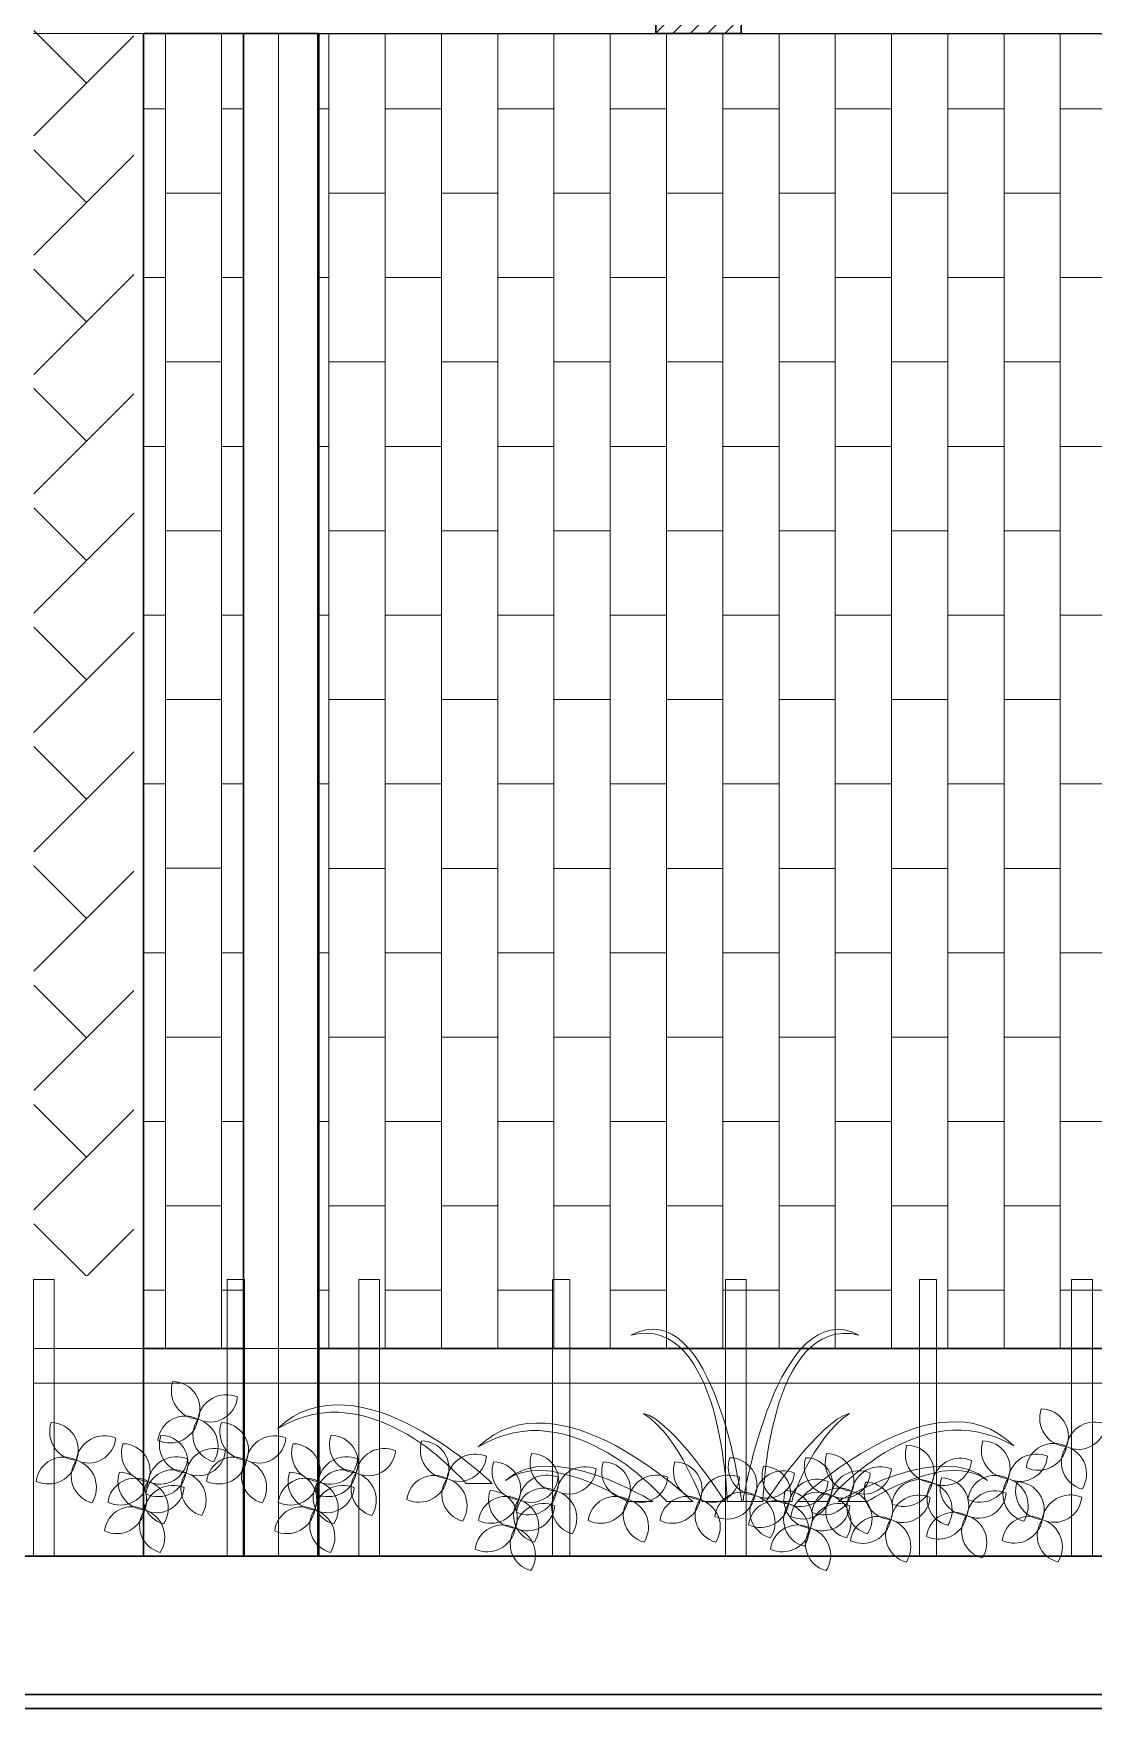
# Model space of a CAD drawing. Header units: inches. Extents: x 17.6 to 55, y 11.8 to 85.9.
# Drawn here: x 37.731 to 39.263, y 59.442 to 61.862 of the extents above; entities that cross this region are included whole.
import ezdxf

# ---------------------------------------------------------------- set-up
doc = ezdxf.new("R2010")
doc.units = ezdxf.units.IN
doc.header["$MEASUREMENT"] = 0
doc.layers.add('8', color=3, linetype='Continuous')
for name, color, linetype, lineweight, true_color in [('DOOR WINDOW 1 100', 7, 'Continuous', 15, 0x666666), ('FURNITURE F 1 100', 7, 'Continuous', 13, 0x93979a), ('HATCH F 1 100', 7, 'Continuous', 0, 0xc9c9c9)]:
    doc.layers.add(name, color=color, linetype=linetype, lineweight=lineweight, true_color=true_color)
doc.layers.add('TREE G 1 100', color=7, linetype='Continuous', lineweight=9, true_color=0xbed3d5, transparency=0.6)
doc.layers.add('VEGETACION', color=86, linetype='Continuous', lineweight=13)
doc.layers.add('WALL 1 100', color=250, linetype='Continuous', lineweight=30)

# ---------------------------------------------------------------- blocks, each defined once
blk = doc.blocks.new('A4')
at = {"layer": 'TREE G 1 100'}
for centre, radius, start, end in [((0.0419, 0.0818), 0.0911, 161.0667, 266.4037), ((-0.0453, 0.0236), 0.0878, 338.147, 89.3234), ((0.1264, -0.0215), 0.0911, 66.8071, 172.1441), ((0.0748, 0.0698), 0.0878, 243.8874, 355.0638), ((-0.0049, -0.0866), 0.0878, 62.1384, 173.3149), ((-0.0536, 0.0062), 0.0911, 245.0581, 350.3951), ((0.1077, -0.0598), 0.0878, 144.6671, 255.8435), ((0.0094, -0.0961), 0.0911, 327.5868, 72.9238)]:
    blk.add_arc(centre, radius, start, end, dxfattribs=at)

msp = doc.modelspace()

# ---------------------------------------------------------------- hatches: boundary and pattern name
at = {"layer": 'HATCH F 1 100'}
h = msp.add_hatch(dxfattribs=at)
h.set_pattern_fill('JIS_WOOD', color=256, scale=0.025, style=0)
h.set_pattern_definition([(45, (-1398.889508, -763.157248), (-0.01249999998, 0.01249999998), [])])
h.paths.add_polyline_path([(42.1015, 61.8624), (42.2455, 61.8624), (42.2455, 62.1624), (42.1015, 62.1624)])
h.paths.add_polyline_path([(41.0656, 61.8624), (41.2156, 61.8621), (41.2156, 62.1624), (41.0656, 62.1624)])
h.paths.add_polyline_path([(39.8355, 61.8624), (39.9796, 61.8624), (39.9796, 62.1624), (39.8355, 62.1624)])
h.paths.add_polyline_path([(43.3964, 61.8624), (43.5185, 61.8624), (43.5185, 62.1624), (43.3964, 62.1624)])
h.paths.add_polyline_path([(44.4318, 61.8624), (44.5195, 61.8624), (44.5195, 62.1624), (44.4318, 62.1624)])
edge = h.paths.add_edge_path()
edge.add_line((38.6304, 61.8624), (38.7537, 61.8624))
edge.add_line((38.7537, 61.8624), (38.7537, 62.1624))
edge.add_line((38.7537, 62.1624), (38.6304, 62.1624))
edge.add_line((38.6304, 62.1624), (38.6304, 61.8623))
h = msp.add_hatch(dxfattribs=at)
h.set_pattern_fill('AR-HBONE', color=256, scale=0.0012, style=0)
h.set_pattern_definition([(45, (-1398.88951, -763.15725), (2e-17, 0.1724209175), [0.36576, -0.12192]), (135, (-1398.8033, -763.07104), (2e-17, 0.1724209175), [0.36576, -0.12192])])
h.paths.add_polyline_path([(37.7317, 61.8673), (37.7317, 60.0673), (37.8762, 60.0673), (37.8762, 61.8673)])
h = msp.add_hatch(dxfattribs=at)
h.set_pattern_fill('AR-BRSTD', color=256, scale=0.0012, angle=90, style=0)
h.set_pattern_definition([(90, (-1399.28844, -763.15721), (-0.08129016, 5e-18), []), (180, (-1399.28844, -763.15721), (-0.08129016, -0.12192), [0.08129016, -0.08129016])])
h.paths.add_polyline_path([(37.89, 61.8624), (37.89, 59.9624), (38.0344, 59.9624), (38.0344, 61.8624)])
h = msp.add_hatch(dxfattribs=at)
h.set_pattern_fill('JIS_WOOD', color=256, scale=0.08, angle=45, style=0)
h.set_pattern_definition([(90, (-1398.586197, -763.157276), (-0.0565685424, 1e-17), [])])
h.paths.add_polyline_path([(38.0344, 61.8624), (38.1433, 61.8624), (38.1433, 59.6624), (38.0344, 59.6624)])
h = msp.add_hatch(dxfattribs=at)
h.set_pattern_fill('AR-BRSTD', color=256, scale=0.0012, angle=90, style=0)
h.set_pattern_definition([(90, (-1398.88951, -763.15725), (-0.08129016, 5e-18), []), (180, (-1398.88951, -763.15725), (-0.08129016, -0.12192), [0.08129016, -0.08129016])])
h.paths.add_polyline_path([(38.1433, 61.8624), (38.1433, 59.9624), (44.11, 59.9624), (44.11, 61.8618)])

# ---------------------------------------------------------------- linework, layer by layer
at = {"layer": 'DOOR WINDOW 1 100'}
for p, q in [((38.0344, 61.8624), (37.7311, 61.8624)), ((38.0344, 59.6624), (38.0344, 61.8624)), ((37.7311, 59.6624), (38.0344, 59.6624))]:
    msp.add_line(p, q, dxfattribs=at)
at = {"layer": 'FURNITURE F 1 100', "lineweight": 9}
msp.add_line((37.7504, 61.8624), (45.4568, 61.8617), dxfattribs=at)
at = {"layer": 'FURNITURE F 1 100'}
for p, q in [((37.7311, 59.6624), (37.7311, 60.0624)), ((37.7311, 60.0624), (37.7611, 60.0624)), ((37.7611, 59.6624), (37.7611, 60.0624)), ((38.0111, 59.6624), (38.0111, 60.0624)), ((38.0111, 60.0624), (38.0361, 60.0624)), ((38.0361, 59.6624), (38.0361, 60.0624)), ((38.2011, 59.6624), (38.2011, 60.0624)), ((38.2011, 60.0624), (38.2311, 60.0624)), ((38.2311, 59.6624), (38.2311, 60.0624)), ((38.4811, 59.6624), (38.4811, 60.0624)), ((38.4811, 60.0624), (38.5061, 60.0624)), ((38.5061, 59.6624), (38.5061, 60.0624)), ((38.7311, 59.6624), (38.7311, 60.0624)), ((38.7311, 60.0624), (38.7611, 60.0624)), ((38.7611, 59.6624), (38.7611, 60.0624)), ((39.0111, 59.6624), (39.0111, 60.0624)), ((39.0111, 60.0624), (39.0361, 60.0624)), ((39.0361, 59.6624), (39.0361, 60.0624)), ((39.2311, 59.6624), (39.2311, 60.0624)), ((39.2311, 60.0624), (39.2611, 60.0624)), ((39.2611, 59.6624), (39.2611, 60.0624)), ((37.7311, 59.9624), (44.8778, 59.9624)), ((37.7311, 59.9124), (44.8778, 59.9124)), ((35.9665, 59.6624), (49.9698, 59.6624))]:
    msp.add_line(p, q, dxfattribs=at)
at = {"layer": 'TREE G 1 100'}
for points in [[(38.7336, 59.7414), (38.7336, 59.7445), (38.7332, 59.748), (38.7328, 59.753), (38.7324, 59.7592), (38.732, 59.7662), (38.7313, 59.7743), (38.7305, 59.7836), (38.7293, 59.7932), (38.7278, 59.8037), (38.7262, 59.8145), (38.7243, 59.8257), (38.722, 59.8377), (38.7193, 59.8493), (38.7166, 59.8617), (38.7135, 59.8737), (38.7096, 59.8857), (38.7057, 59.8973), (38.7011, 59.9089), (38.6961, 59.9197), (38.6907, 59.9302), (38.6849, 59.9402), (38.6787, 59.9495), (38.6717, 59.9576), (38.664, 59.9654), (38.6558, 59.9716), (38.6473, 59.977), (38.638, 59.9809), (38.628, 59.9836), (38.6175, 59.9847), (38.6063, 59.984), (38.5943, 59.982), (38.6055, 59.9867), (38.616, 59.9894), (38.6264, 59.9905), (38.6361, 59.9894), (38.6454, 59.987), (38.6539, 59.9828), (38.6624, 59.9774), (38.6705, 59.9704), (38.6779, 59.9627), (38.6852, 59.9538), (38.6918, 59.9437), (38.6984, 59.9333), (38.7042, 59.9217), (38.7096, 59.9097), (38.715, 59.8977), (38.7243, 59.8722), (38.7286, 59.8594), (38.7324, 59.8466), (38.7359, 59.8339), (38.739, 59.8215), (38.7417, 59.8095), (38.7444, 59.7983), (38.7464, 59.7878), (38.7483, 59.7778), (38.7502, 59.7689), (38.7514, 59.7611), (38.7525, 59.7542), (38.7533, 59.7488), (38.7541, 59.7449), (38.7545, 59.7422), (38.7545, 59.7414), (38.7336, 59.7414)], [(38.785, 59.7414), (38.756, 59.7414), (38.756, 59.7422), (38.7568, 59.7449), (38.7572, 59.7488), (38.7584, 59.7542), (38.7599, 59.7607), (38.7614, 59.7689), (38.7634, 59.7778), (38.7657, 59.7874), (38.7684, 59.7983), (38.7711, 59.8095), (38.7746, 59.8211), (38.7781, 59.8335), (38.7819, 59.8458), (38.7862, 59.8586), (38.7908, 59.8718), (38.7959, 59.8845), (38.8009, 59.8969), (38.8067, 59.9093), (38.8125, 59.9209), (38.8191, 59.9325), (38.8257, 59.9429), (38.8326, 59.953), (38.84, 59.9619), (38.8481, 59.97), (38.8562, 59.9766), (38.8647, 59.9824), (38.8736, 59.9863), (38.8829, 59.989), (38.8926, 59.9901), (38.9026, 59.9894), (38.9131, 59.9867), (38.9239, 59.982), (38.9119, 59.984), (38.9007, 59.9843), (38.8903, 59.9832), (38.8802, 59.9805), (38.8709, 59.9762), (38.8624, 59.9712), (38.8543, 59.9646), (38.8466, 59.9573), (38.84, 59.9487), (38.8334, 59.9395), (38.8276, 59.9298), (38.8222, 59.919), (38.8172, 59.9081), (38.8129, 59.8965), (38.8086, 59.8849), (38.8052, 59.8729), (38.8021, 59.8609), (38.799, 59.8489), (38.7966, 59.837), (38.7943, 59.8253), (38.7924, 59.8141), (38.7908, 59.8033), (38.7893, 59.7929), (38.7881, 59.7832), (38.7874, 59.7743), (38.7866, 59.7662), (38.7862, 59.7592), (38.7854, 59.753), (38.7854, 59.748), (38.785, 59.7445), (38.785, 59.7414)], [(38.356, 59.7677), (38.3556, 59.7681), (38.3545, 59.7697), (38.3525, 59.7716), (38.3498, 59.7747), (38.3467, 59.7782), (38.3425, 59.7821), (38.3328, 59.7917), (38.3204, 59.8026), (38.3135, 59.8088), (38.3057, 59.8146), (38.298, 59.8207), (38.2895, 59.8265), (38.2806, 59.8323), (38.2713, 59.8382), (38.2612, 59.8436), (38.2512, 59.849), (38.2407, 59.8536), (38.2299, 59.8579), (38.2187, 59.8617), (38.2075, 59.8652), (38.1959, 59.8676), (38.1839, 59.8691), (38.1719, 59.8703), (38.1599, 59.8703), (38.1475, 59.8691), (38.1347, 59.8672), (38.1224, 59.8637), (38.1096, 59.8594), (38.0968, 59.8536), (38.0841, 59.8467), (38.0949, 59.8559), (38.1065, 59.8641), (38.1181, 59.8703), (38.1305, 59.8749), (38.1429, 59.8784), (38.1552, 59.8803), (38.168, 59.8811), (38.1808, 59.8807), (38.1939, 59.8795), (38.2067, 59.8772), (38.2198, 59.8741), (38.2326, 59.8703), (38.2454, 59.8656), (38.2578, 59.8602), (38.2701, 59.8548), (38.2821, 59.8486), (38.2937, 59.842), (38.3049, 59.8354), (38.3158, 59.8285), (38.3262, 59.8219), (38.3359, 59.8149), (38.3452, 59.8084), (38.3537, 59.8018), (38.3618, 59.7956), (38.3688, 59.7898), (38.3754, 59.7844), (38.3808, 59.7797), (38.3854, 59.7755), (38.3889, 59.7724), (38.3916, 59.7697), (38.3935, 59.7681), (38.3939, 59.7677), (38.356, 59.7677)], [(38.6458, 59.7414), (38.6454, 59.7418), (38.6442, 59.7433), (38.6423, 59.7453), (38.6396, 59.7484), (38.6365, 59.7518), (38.6322, 59.7557), (38.6226, 59.7654), (38.6102, 59.7762), (38.6032, 59.7824), (38.5955, 59.7882), (38.5878, 59.7944), (38.5792, 59.8002), (38.5703, 59.806), (38.5611, 59.8118), (38.551, 59.8172), (38.5409, 59.8226), (38.5305, 59.8273), (38.5197, 59.8315), (38.5085, 59.8354), (38.4972, 59.8389), (38.4856, 59.8412), (38.4736, 59.8428), (38.4616, 59.8439), (38.4497, 59.8439), (38.4373, 59.8428), (38.4245, 59.8408), (38.4121, 59.8373), (38.3994, 59.8331), (38.3866, 59.8273), (38.3738, 59.8203), (38.3847, 59.8296), (38.3963, 59.8377), (38.4079, 59.8439), (38.4203, 59.8486), (38.4326, 59.852), (38.445, 59.854), (38.4578, 59.8547), (38.4705, 59.8544), (38.4837, 59.8532), (38.4965, 59.8509), (38.5096, 59.8478), (38.5224, 59.8439), (38.5351, 59.8393), (38.5475, 59.8339), (38.5599, 59.8284), (38.5719, 59.8223), (38.5835, 59.8157), (38.5947, 59.8091), (38.6055, 59.8021), (38.616, 59.7956), (38.6257, 59.7886), (38.6349, 59.782), (38.6435, 59.7754), (38.6516, 59.7693), (38.6585, 59.7635), (38.6651, 59.758), (38.6705, 59.7534), (38.6752, 59.7491), (38.6787, 59.746), (38.6814, 59.7433), (38.6833, 59.7418), (38.6837, 59.7414), (38.6458, 59.7414)], [(38.6972, 59.7414), (38.6968, 59.7426), (38.6957, 59.7453), (38.6941, 59.7499), (38.6918, 59.7561), (38.6887, 59.7635), (38.6849, 59.772), (38.6802, 59.7812), (38.6752, 59.7913), (38.6698, 59.8017), (38.6632, 59.8126), (38.6562, 59.823), (38.6489, 59.8335), (38.6408, 59.8435), (38.6319, 59.8528), (38.6226, 59.8613), (38.6125, 59.8687), (38.621, 59.8656), (38.6303, 59.8602), (38.6396, 59.8528), (38.6493, 59.8443), (38.6593, 59.8342), (38.669, 59.8238), (38.6787, 59.8126), (38.6879, 59.801), (38.6965, 59.7898), (38.7046, 59.7789), (38.7119, 59.7689), (38.7181, 59.7596), (38.7235, 59.7522), (38.7274, 59.7464), (38.7297, 59.7426), (38.7305, 59.7414), (38.6972, 59.7414)], [(38.8272, 59.7414), (38.7893, 59.7414), (38.7901, 59.7426), (38.7928, 59.7464), (38.7966, 59.7522), (38.8021, 59.7596), (38.8086, 59.7689), (38.816, 59.7789), (38.8241, 59.7898), (38.8334, 59.801), (38.8427, 59.8126), (38.8527, 59.8238), (38.8628, 59.8342), (38.8729, 59.8443), (38.8829, 59.8528), (38.8926, 59.8602), (38.9019, 59.8656), (38.9104, 59.8687), (38.9003, 59.8613), (38.891, 59.8528), (38.8821, 59.8435), (38.874, 59.8335), (38.8667, 59.823), (38.8597, 59.8126), (38.8535, 59.8017), (38.8477, 59.7913), (38.8427, 59.7812), (38.8384, 59.772), (38.8349, 59.7635), (38.8319, 59.7561), (38.8295, 59.7499), (38.828, 59.7453), (38.8272, 59.7426), (38.8272, 59.7414)], [(38.8787, 59.7414), (38.8346, 59.7414), (38.8353, 59.7418), (38.8369, 59.7437), (38.8396, 59.746), (38.8435, 59.7495), (38.8481, 59.7538), (38.8539, 59.7584), (38.8605, 59.7638), (38.8678, 59.7696), (38.876, 59.7758), (38.8845, 59.7824), (38.8941, 59.7894), (38.9042, 59.7963), (38.9146, 59.8033), (38.9259, 59.8103), (38.9371, 59.8168), (38.9491, 59.8234), (38.9614, 59.8296), (38.9738, 59.8354), (38.9866, 59.8408), (38.9994, 59.8455), (39.0125, 59.8497), (39.0253, 59.8528), (39.0384, 59.8551), (39.0516, 59.8563), (39.0643, 59.8567), (39.0771, 59.8559), (39.0895, 59.854), (39.1019, 59.8505), (39.1139, 59.8458), (39.1255, 59.8393), (39.1367, 59.8315), (39.1475, 59.8219), (39.1347, 59.8288), (39.122, 59.8342), (39.1092, 59.8385), (39.0968, 59.8416), (39.0845, 59.8435), (39.0721, 59.8447), (39.0597, 59.8447), (39.0477, 59.8435), (39.0361, 59.8416), (39.0245, 59.8393), (39.0133, 59.8358), (39.0021, 59.8319), (38.9916, 59.8277), (38.9812, 59.823), (38.9711, 59.8176), (38.9614, 59.8122), (38.9522, 59.8064), (38.9433, 59.8002), (38.9351, 59.7944), (38.927, 59.7882), (38.9197, 59.7824), (38.9131, 59.7766), (38.9065, 59.7708), (38.9007, 59.7654), (38.891, 59.7557), (38.8876, 59.7518), (38.8841, 59.7484), (38.8818, 59.7453), (38.8798, 59.7433), (38.879, 59.7418), (38.8787, 59.7414)], [(38.5885, 59.7414), (38.5874, 59.7422), (38.5839, 59.7445), (38.5777, 59.748), (38.57, 59.7526), (38.5603, 59.7576), (38.5487, 59.7631), (38.5363, 59.7685), (38.5232, 59.7735), (38.5088, 59.7782), (38.4941, 59.782), (38.4794, 59.7851), (38.4651, 59.7863), (38.4508, 59.7859), (38.4373, 59.7836), (38.4249, 59.7789), (38.4133, 59.772), (38.4264, 59.7816), (38.4411, 59.7878), (38.457, 59.7917), (38.474, 59.7925), (38.4914, 59.7917), (38.5092, 59.789), (38.5266, 59.7847), (38.544, 59.7793), (38.5607, 59.7735), (38.5758, 59.7669), (38.5897, 59.7607), (38.6021, 59.7546), (38.6121, 59.7495), (38.6195, 59.7453), (38.6245, 59.7426), (38.6261, 59.7414), (38.5885, 59.7414)], [(38.9359, 59.7414), (38.8937, 59.7414), (38.8953, 59.7426), (38.9003, 59.7453), (38.9081, 59.7495), (38.9185, 59.7546), (38.9309, 59.7607), (38.9448, 59.7669), (38.9607, 59.7735), (38.9773, 59.7793), (38.9947, 59.7847), (39.0129, 59.789), (39.0307, 59.7917), (39.0485, 59.7925), (39.0655, 59.7917), (39.0818, 59.7878), (39.0965, 59.7816), (39.1096, 59.772), (39.0984, 59.7789), (39.0856, 59.7836), (39.0725, 59.7859), (39.0582, 59.7863), (39.0438, 59.7851), (39.0295, 59.782), (39.0152, 59.7782), (39.0013, 59.7735), (38.9881, 59.7685), (38.9758, 59.7631), (38.9645, 59.7576), (38.9549, 59.7526), (38.9471, 59.748), (38.9409, 59.7445), (38.9371, 59.7422), (38.9359, 59.7414)]]:
    msp.add_lwpolyline(points, dxfattribs=at)
at = {"layer": 'WALL 1 100', "linetype": 'Continuous'}
for p, q in [((18.1285, 59.6624), (49.9698, 59.6624)), ((18.1285, 59.4624), (49.9698, 59.4624)), ((18.1285, 59.4424), (49.9698, 59.4424))]:
    msp.add_line(p, q, dxfattribs=at)
at = {"layer": 'WALL 1 100'}
for points in [[(38.6304, 61.8624), (38.7537, 61.8624), (38.7537, 62.1624), (38.6304, 62.1624), (38.6304, 61.8623)], [(37.89, 61.8624), (37.89, 59.6624), (38.0344, 59.6624), (38.0344, 61.8624), (37.89, 61.8624)], [(37.89, 61.8624), (37.89, 59.9624), (38.0344, 59.9624), (38.0344, 61.8624), (37.89, 61.8624)], [(38.0344, 61.8624), (38.1433, 61.8624), (38.1433, 59.6624), (38.0344, 59.6624), (38.0344, 61.8624)], [(38.1433, 61.8624), (38.1433, 59.9624), (44.11, 59.9624), (44.11, 61.8618), (38.1433, 61.8624)]]:
    msp.add_lwpolyline(points, dxfattribs=at)

# ---------------------------------------------------------------- block references
at = {"layer": '8', "linetype": 'Continuous', "xscale": 0.4515620124002453, "yscale": 0.4515620124002453, "zscale": 0.4515620124002453}
for p in [(37.9525, 59.8644), (37.8754, 59.7334), (38.1212, 59.7334), (39.0632, 59.7254), (38.411, 59.7071), (38.8376, 59.7071), (38.9534, 59.7193), (39.1724, 59.7195)]:
    msp.add_blockref('A4', p, dxfattribs=at)
at = {"layer": 'VEGETACION', "xscale": 0.4515620124002453, "yscale": 0.4515620124002453, "zscale": 0.4515620124002453}
for p in [(39.2073, 59.8249), (37.7767, 59.8051), (38.0226, 59.8051), (37.8804, 59.7746), (37.9352, 59.7868), (38.1262, 59.7746), (38.181, 59.7868), (38.3123, 59.7787), (39.0132, 59.7726), (39.123, 59.7787), (38.4159, 59.7483), (38.4708, 59.7604), (38.5744, 59.7483), (38.678, 59.7483), (38.7573, 59.7544), (38.867, 59.7544), (38.8974, 59.7604), (38.806, 59.7422)]:
    msp.add_blockref('A4', p, dxfattribs=at)

doc.saveas('drawing.dxf')
